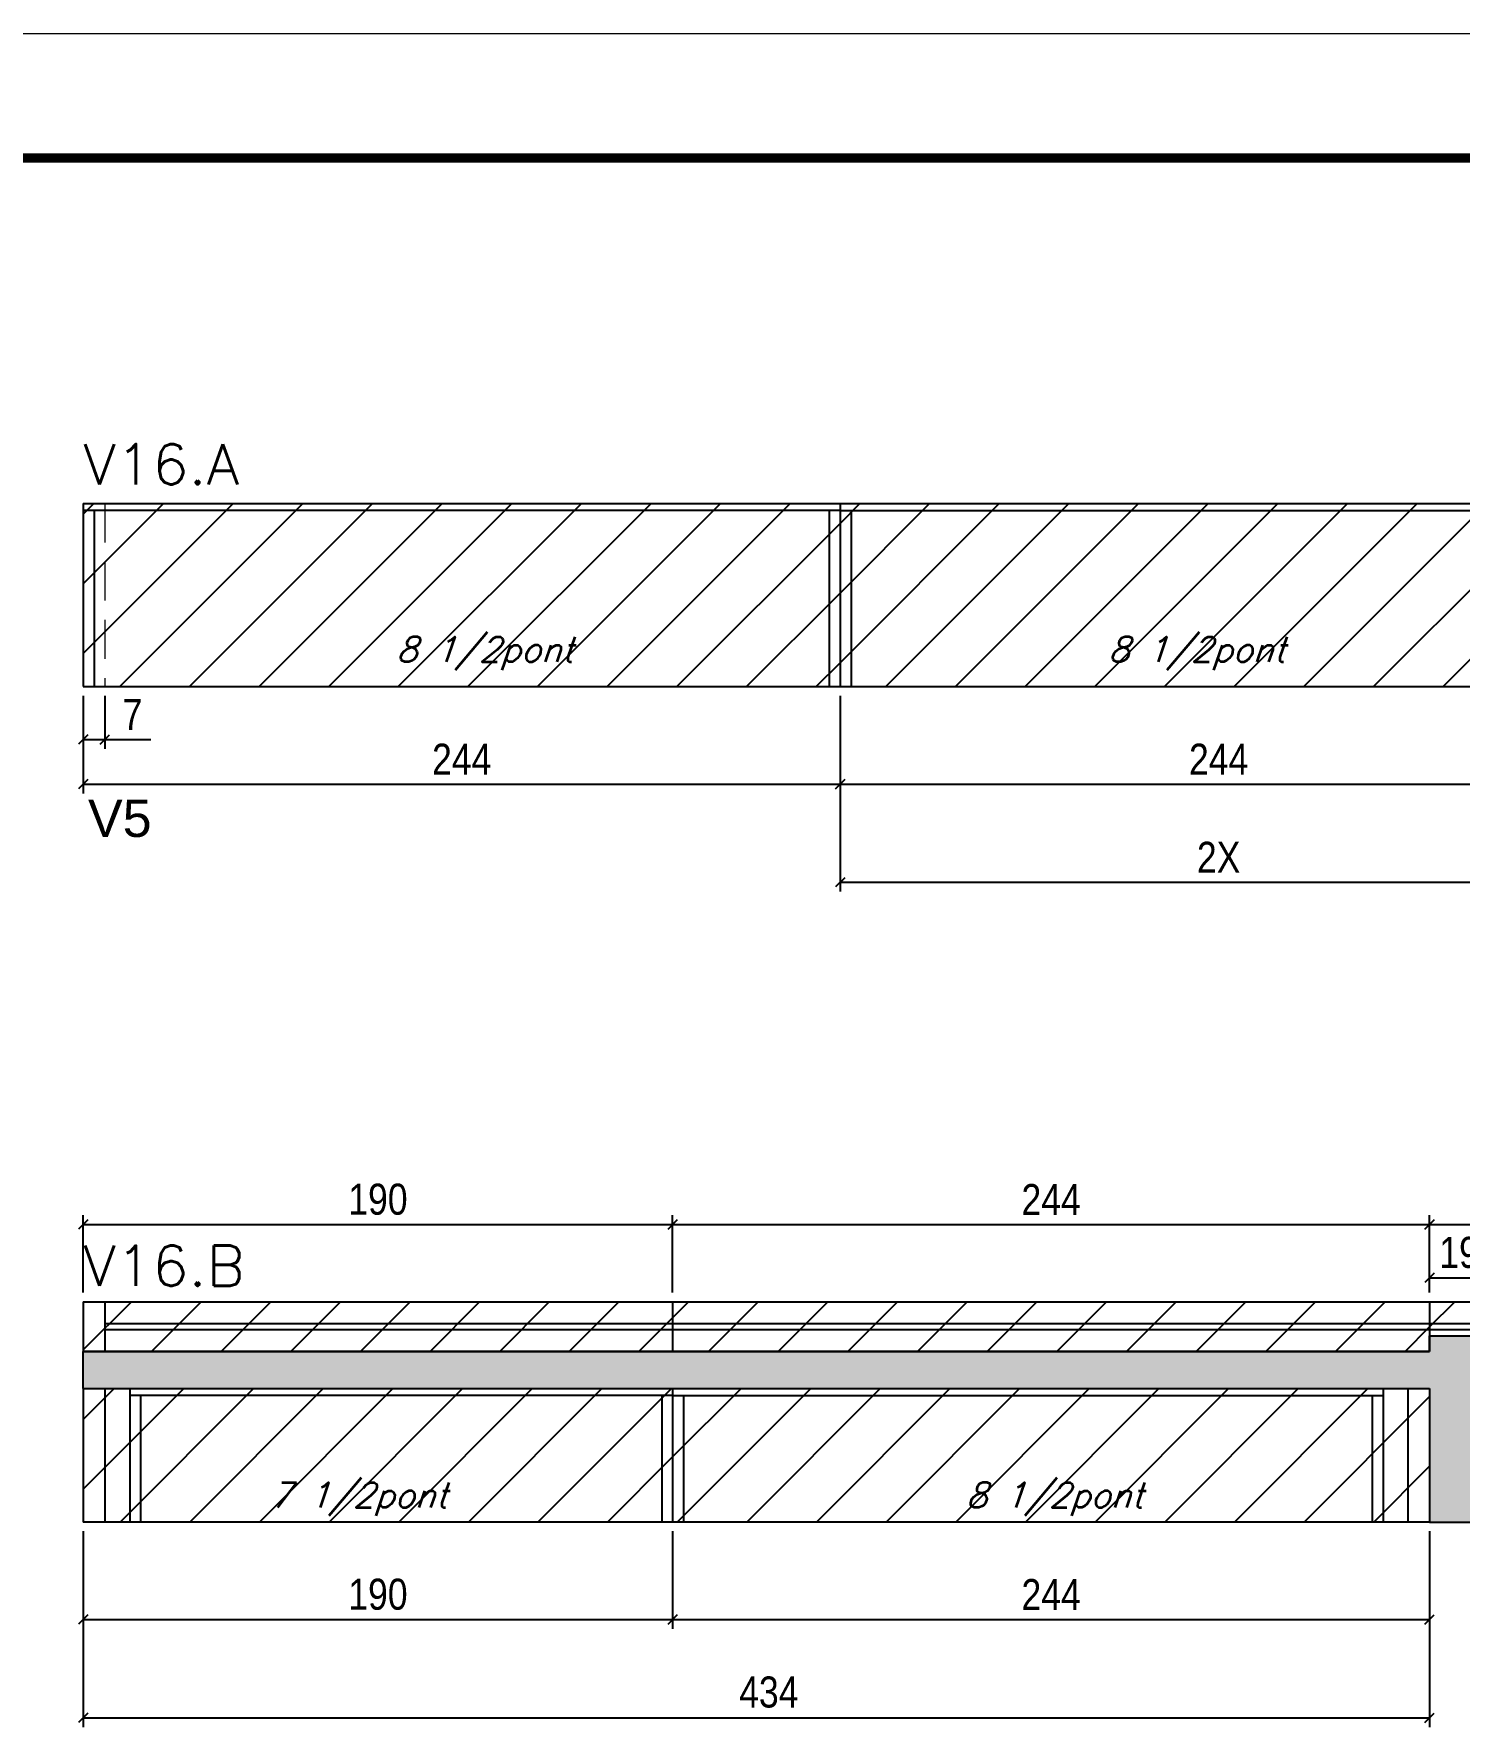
# Model space of a CAD drawing. Extents: x -10448 to -1189, y -11772 to 17235.
# Drawn here: x -6805 to -6346, y 10555 to 11101 of the extents above; entities that cross this region are included whole.
import ezdxf

# ---------------------------------------------------------------- set-up
doc = ezdxf.new("R2010")
doc.units = 0
doc.linetypes.add('DASHED', pattern=[0.75, 0.5, -0.25])
doc.linetypes.add('HIDDEN', pattern=[0.375, 0.25, -0.125])
for name, color, linetype in [('5', 5, 'Continuous'), ('COTA', 241, 'Continuous'), ('Painéis', 200, 'Continuous'), ('Reaproveitamento', 251, 'Continuous'), ('SARR_2.2x7', 40, 'Continuous'), ('SARR_3.5x7', 81, 'Continuous'), ('texto', 7, 'Continuous')]:
    doc.layers.add(name, color=color, linetype=linetype)
for name, color, linetype, lineweight in [('Folhas', 255, 'Continuous', 9), ('Sarr 2.2x7', 40, 'Continuous', 9), ('SARRAFO DE PRESSAO', 251, 'DASHED', 9), ('Texto Seção', 7, 'Continuous', 15)]:
    doc.layers.add(name, color=color, linetype=linetype, lineweight=lineweight)
doc.styles.add('COTA TECNICA', font='techl___.ttf', dxfattribs={"height": 10})
doc.styles.add('REGUA-120', font='ROMANS.shx', dxfattribs={"height": 15})
doc.styles.add('Romans', font='romans.shx')
doc.styles.get("Standard").update_dxf_attribs({"font": 'arial.ttf'})
doc.dimstyles.new('PAINEL', dxfattribs={"dimtxt": 10, "dimasz": 3, "dimexe": 3, "dimexo": 3, "dimgap": 3, "dimtad": 1, "dimdec": 1, "dimzin": 12, "dimdsep": 46, "dimtxsty": 'COTA TECNICA', "dimblk1": 'OBLIQUE', "dimblk2": 'OBLIQUE', "dimsah": 1, "dimcen": 0.9, "dimclrd": 4, "dimclre": 4, "dimclrt": 240, "dimadec": 1, "dimazin": 3, "dimtfac": 1, "dimtdec": 1, "dimtmove": 0, "dimatfit": 3, "dimfxl": 1, "dimtolj": 1, "dimtzin": 12, "dimarcsym": 0})

# ---------------------------------------------------------------- blocks, each defined once
blk = doc.blocks.new('9999999999')
at = {"layer": 'Folhas'}
blk.add_lwpolyline([(98138.98, 34190.21), (99623.98, 34190.21), (99623.98, 35240.21), (98138.98, 35240.21)], close=True, dxfattribs=at)
at = {"layer": 'Folhas', "color": 30, "const_width": 3}
blk.add_lwpolyline([(98213.98, 34230.21), (99583.98, 34230.21), (99583.98, 35200.21), (98213.98, 35200.21)], close=True, dxfattribs=at)
blk = doc.blocks.new('_Oblique')
at = {"color": 0, "linetype": 'ByBlock', "lineweight": -2}
blk.add_line((-0.5, -0.5), (0.5, 0.5), dxfattribs=at)
blk = doc.blocks.new('*D584')
at = {"layer": 'COTA', "color": 4, "linetype": 'ByBlock', "lineweight": -2, "transparency": 16777216}
for p, q in [((-6789.48, 10887.94), (-6789.48, 10856.48)), ((-6545.48, 10887.94), (-6545.48, 10856.48)), ((-6789.48, 10859.48), (-6545.48, 10859.48))]:
    blk.add_line(p, q, dxfattribs=at)
at = {"layer": 'Defpoints', "color": 0, "linetype": 'ByBlock', "transparency": 16777216}
for p in [(-6789.48, 10890.94), (-6545.48, 10890.94), (-6545.48, 10859.48)]:
    blk.add_point(p, dxfattribs=at)
at = {"layer": 'COTA', "color": 4, "linetype": 'ByBlock', "lineweight": -2, "transparency": 16777216, "xscale": 3, "yscale": 3, "zscale": 3, "rotation": 180}
blk.add_blockref('_Oblique', (-6789.48, 10859.48), dxfattribs=at)
at = {"layer": 'COTA', "color": 4, "linetype": 'ByBlock', "lineweight": -2, "transparency": 16777216, "xscale": 3, "yscale": 3, "zscale": 3}
blk.add_blockref('_Oblique', (-6545.48, 10859.48), dxfattribs=at)
at = {"layer": 'COTA', "color": 240, "linetype": 'ByBlock', "transparency": 16777216, "insert": (-6667.48, 10867.55), "char_height": 10, "attachment_point": 5, "style": 'COTA TECNICA'}
blk.add_mtext('\\A1;244', dxfattribs=at)
blk = doc.blocks.new('*D585')
at = {"layer": 'COTA', "color": 4, "linetype": 'ByBlock', "lineweight": -2, "transparency": 16777216}
for p, q in [((-6545.48, 10887.94), (-6545.48, 10856.48)), ((-6301.48, 10887.94), (-6301.48, 10856.48)), ((-6545.48, 10859.48), (-6301.48, 10859.48))]:
    blk.add_line(p, q, dxfattribs=at)
at = {"layer": 'Defpoints', "color": 0, "linetype": 'ByBlock', "transparency": 16777216}
for p in [(-6545.48, 10890.94), (-6301.48, 10890.94), (-6301.48, 10859.48)]:
    blk.add_point(p, dxfattribs=at)
at = {"layer": 'COTA', "color": 4, "linetype": 'ByBlock', "lineweight": -2, "transparency": 16777216, "xscale": 3, "yscale": 3, "zscale": 3, "rotation": 180}
blk.add_blockref('_Oblique', (-6545.48, 10859.48), dxfattribs=at)
at = {"layer": 'COTA', "color": 4, "linetype": 'ByBlock', "lineweight": -2, "transparency": 16777216, "xscale": 3, "yscale": 3, "zscale": 3}
blk.add_blockref('_Oblique', (-6301.48, 10859.48), dxfattribs=at)
at = {"layer": 'COTA', "color": 240, "linetype": 'ByBlock', "transparency": 16777216, "insert": (-6423.48, 10867.55), "char_height": 10, "attachment_point": 5, "style": 'COTA TECNICA'}
blk.add_mtext('\\A1;244', dxfattribs=at)
blk = doc.blocks.new('*D588')
at = {"layer": 'COTA', "color": 4, "linetype": 'ByBlock', "lineweight": -2, "transparency": 16777216}
for p, q in [((-6789.48, 10887.94), (-6789.48, 10870.92)), ((-6782.48, 10887.94), (-6782.48, 10870.92)), ((-6789.48, 10873.92), (-6782.48, 10873.92)), ((-6782.48, 10873.92), (-6767.74, 10873.92))]:
    blk.add_line(p, q, dxfattribs=at)
at = {"layer": 'Defpoints', "color": 0, "linetype": 'ByBlock', "transparency": 16777216}
for p in [(-6789.48, 10890.94), (-6782.48, 10890.94), (-6782.48, 10873.92)]:
    blk.add_point(p, dxfattribs=at)
at = {"layer": 'COTA', "color": 4, "linetype": 'ByBlock', "lineweight": -2, "transparency": 16777216, "xscale": 3, "yscale": 3, "zscale": 3, "rotation": 180}
blk.add_blockref('_Oblique', (-6789.48, 10873.92), dxfattribs=at)
at = {"layer": 'COTA', "color": 4, "linetype": 'ByBlock', "lineweight": -2, "transparency": 16777216, "xscale": 3, "yscale": 3, "zscale": 3}
blk.add_blockref('_Oblique', (-6782.48, 10873.92), dxfattribs=at)
at = {"layer": 'COTA', "color": 240, "linetype": 'ByBlock', "transparency": 16777216, "insert": (-6773.61, 10882), "char_height": 10, "attachment_point": 5, "style": 'COTA TECNICA'}
blk.add_mtext('\\A1;7', dxfattribs=at)
blk = doc.blocks.new('*D590')
at = {"layer": 'COTA', "color": 4, "linetype": 'ByBlock', "lineweight": -2, "transparency": 16777216}
for p, q in [((-6545.48, 10887.94), (-6545.48, 10824.86)), ((-6301.48, 10887.94), (-6301.48, 10824.86)), ((-6545.48, 10827.86), (-6301.48, 10827.86))]:
    blk.add_line(p, q, dxfattribs=at)
at = {"layer": 'Defpoints', "color": 0, "linetype": 'ByBlock', "transparency": 16777216}
for p in [(-6545.48, 10890.94), (-6301.48, 10890.94), (-6301.48, 10827.86)]:
    blk.add_point(p, dxfattribs=at)
at = {"layer": 'COTA', "color": 4, "linetype": 'ByBlock', "lineweight": -2, "transparency": 16777216, "xscale": 3, "yscale": 3, "zscale": 3, "rotation": 180}
blk.add_blockref('_Oblique', (-6545.48, 10827.86), dxfattribs=at)
at = {"layer": 'COTA', "color": 4, "linetype": 'ByBlock', "lineweight": -2, "transparency": 16777216, "xscale": 3, "yscale": 3, "zscale": 3}
blk.add_blockref('_Oblique', (-6301.48, 10827.86), dxfattribs=at)
at = {"layer": 'COTA', "color": 240, "linetype": 'ByBlock', "transparency": 16777216, "insert": (-6423.48, 10835.92), "char_height": 10, "attachment_point": 5, "style": 'COTA TECNICA'}
blk.add_mtext('\\A1;2X', dxfattribs=at)
blk = doc.blocks.new('*D591')
at = {"layer": 'COTA', "color": 4, "linetype": 'ByBlock', "lineweight": -2, "transparency": 16777216}
for p, q in [((-6789.48, 10618.65), (-6789.48, 10587.18)), ((-6599.48, 10618.65), (-6599.48, 10587.18)), ((-6789.48, 10590.18), (-6599.48, 10590.18))]:
    blk.add_line(p, q, dxfattribs=at)
at = {"layer": 'Defpoints', "color": 0, "linetype": 'ByBlock', "transparency": 16777216}
for p in [(-6789.48, 10621.65), (-6599.48, 10621.65), (-6599.48, 10590.18)]:
    blk.add_point(p, dxfattribs=at)
at = {"layer": 'COTA', "color": 4, "linetype": 'ByBlock', "lineweight": -2, "transparency": 16777216, "xscale": 3, "yscale": 3, "zscale": 3, "rotation": 180}
blk.add_blockref('_Oblique', (-6789.48, 10590.18), dxfattribs=at)
at = {"layer": 'COTA', "color": 4, "linetype": 'ByBlock', "lineweight": -2, "transparency": 16777216, "xscale": 3, "yscale": 3, "zscale": 3}
blk.add_blockref('_Oblique', (-6599.48, 10590.18), dxfattribs=at)
at = {"layer": 'COTA', "color": 240, "linetype": 'ByBlock', "transparency": 16777216, "insert": (-6694.48, 10598.31), "char_height": 10, "attachment_point": 5, "style": 'COTA TECNICA'}
blk.add_mtext('\\A1;190', dxfattribs=at)
blk = doc.blocks.new('*D592')
at = {"layer": 'COTA', "color": 4, "linetype": 'ByBlock', "lineweight": -2, "transparency": 16777216}
for p, q in [((-6599.48, 10618.65), (-6599.48, 10587.18)), ((-6355.48, 10618.65), (-6355.48, 10587.18)), ((-6599.48, 10590.18), (-6355.48, 10590.18))]:
    blk.add_line(p, q, dxfattribs=at)
at = {"layer": 'Defpoints', "color": 0, "linetype": 'ByBlock', "transparency": 16777216}
for p in [(-6599.48, 10621.65), (-6355.48, 10621.65), (-6355.48, 10590.18)]:
    blk.add_point(p, dxfattribs=at)
at = {"layer": 'COTA', "color": 4, "linetype": 'ByBlock', "lineweight": -2, "transparency": 16777216, "xscale": 3, "yscale": 3, "zscale": 3, "rotation": 180}
blk.add_blockref('_Oblique', (-6599.48, 10590.18), dxfattribs=at)
at = {"layer": 'COTA', "color": 4, "linetype": 'ByBlock', "lineweight": -2, "transparency": 16777216, "xscale": 3, "yscale": 3, "zscale": 3}
blk.add_blockref('_Oblique', (-6355.48, 10590.18), dxfattribs=at)
at = {"layer": 'COTA', "color": 240, "linetype": 'ByBlock', "transparency": 16777216, "insert": (-6477.48, 10598.26), "char_height": 10, "attachment_point": 5, "style": 'COTA TECNICA'}
blk.add_mtext('\\A1;244', dxfattribs=at)
blk = doc.blocks.new('*D568')
at = {"layer": 'COTA', "color": 4, "linetype": 'ByBlock', "lineweight": -2, "transparency": 16777216}
for p, q in [((-6789.48, 10618.65), (-6789.48, 10555.56)), ((-6355.48, 10618.65), (-6355.48, 10555.56)), ((-6789.48, 10558.56), (-6355.48, 10558.56))]:
    blk.add_line(p, q, dxfattribs=at)
at = {"layer": 'Defpoints', "color": 0, "linetype": 'ByBlock', "transparency": 16777216}
for p in [(-6789.48, 10621.65), (-6355.48, 10621.65), (-6355.48, 10558.56)]:
    blk.add_point(p, dxfattribs=at)
at = {"layer": 'COTA', "color": 4, "linetype": 'ByBlock', "lineweight": -2, "transparency": 16777216, "xscale": 3, "yscale": 3, "zscale": 3, "rotation": 180}
blk.add_blockref('_Oblique', (-6789.48, 10558.56), dxfattribs=at)
at = {"layer": 'COTA', "color": 4, "linetype": 'ByBlock', "lineweight": -2, "transparency": 16777216, "xscale": 3, "yscale": 3, "zscale": 3}
blk.add_blockref('_Oblique', (-6355.48, 10558.56), dxfattribs=at)
at = {"layer": 'COTA', "color": 240, "linetype": 'ByBlock', "transparency": 16777216, "insert": (-6568.48, 10566.78), "char_height": 10, "attachment_point": 5, "style": 'COTA TECNICA'}
blk.add_mtext('\\A1;434', dxfattribs=at)
blk = doc.blocks.new('*D595')
at = {"layer": 'COTA', "color": 4, "linetype": 'ByBlock', "lineweight": -2, "transparency": 16777216}
for p, q in [((-6355.48, 10695.65), (-6355.48, 10720.52)), ((-6355.48, 10717.52), (-6146.48, 10717.52)), ((-6146.48, 10695.65), (-6146.48, 10720.52))]:
    blk.add_line(p, q, dxfattribs=at)
at = {"layer": 'Defpoints', "color": 0, "linetype": 'ByBlock', "transparency": 16777216}
for p in [(-6146.48, 10717.52), (-6355.48, 10692.65), (-6146.48, 10692.65)]:
    blk.add_point(p, dxfattribs=at)
at = {"layer": 'COTA', "color": 4, "linetype": 'ByBlock', "lineweight": -2, "transparency": 16777216, "xscale": 3, "yscale": 3, "zscale": 3, "rotation": 180}
blk.add_blockref('_Oblique', (-6355.48, 10717.52), dxfattribs=at)
at = {"layer": 'COTA', "color": 4, "linetype": 'ByBlock', "lineweight": -2, "transparency": 16777216, "xscale": 3, "yscale": 3, "zscale": 3}
blk.add_blockref('_Oblique', (-6146.48, 10717.52), dxfattribs=at)
at = {"layer": 'COTA', "color": 240, "linetype": 'ByBlock', "transparency": 16777216, "insert": (-6250.98, 10725.65), "char_height": 10, "attachment_point": 5, "style": 'COTA TECNICA'}
blk.add_mtext('\\A1;209', dxfattribs=at)
blk = doc.blocks.new('*D597')
at = {"layer": 'COTA', "color": 4, "linetype": 'ByBlock', "lineweight": -2, "transparency": 16777216}
for p, q in [((-6789.48, 10695.65), (-6789.48, 10720.52)), ((-6789.48, 10717.52), (-6599.48, 10717.52)), ((-6599.48, 10695.65), (-6599.48, 10720.52))]:
    blk.add_line(p, q, dxfattribs=at)
at = {"layer": 'Defpoints', "color": 0, "linetype": 'ByBlock', "transparency": 16777216}
for p in [(-6599.48, 10717.52), (-6789.48, 10692.65), (-6599.48, 10692.65)]:
    blk.add_point(p, dxfattribs=at)
at = {"layer": 'COTA', "color": 4, "linetype": 'ByBlock', "lineweight": -2, "transparency": 16777216, "xscale": 3, "yscale": 3, "zscale": 3, "rotation": 180}
blk.add_blockref('_Oblique', (-6789.48, 10717.52), dxfattribs=at)
at = {"layer": 'COTA', "color": 4, "linetype": 'ByBlock', "lineweight": -2, "transparency": 16777216, "xscale": 3, "yscale": 3, "zscale": 3}
blk.add_blockref('_Oblique', (-6599.48, 10717.52), dxfattribs=at)
at = {"layer": 'COTA', "color": 240, "linetype": 'ByBlock', "transparency": 16777216, "insert": (-6694.48, 10725.65), "char_height": 10, "attachment_point": 5, "style": 'COTA TECNICA'}
blk.add_mtext('\\A1;190', dxfattribs=at)
blk = doc.blocks.new('*D570')
at = {"layer": 'COTA', "color": 4, "linetype": 'ByBlock', "lineweight": -2, "transparency": 16777216}
for p, q in [((-6599.48, 10695.65), (-6599.48, 10720.52)), ((-6599.48, 10717.52), (-6355.48, 10717.52)), ((-6355.48, 10695.65), (-6355.48, 10720.52))]:
    blk.add_line(p, q, dxfattribs=at)
at = {"layer": 'Defpoints', "color": 0, "linetype": 'ByBlock', "transparency": 16777216}
for p in [(-6355.48, 10717.52), (-6599.48, 10692.65), (-6355.48, 10692.65)]:
    blk.add_point(p, dxfattribs=at)
at = {"layer": 'COTA', "color": 4, "linetype": 'ByBlock', "lineweight": -2, "transparency": 16777216, "xscale": 3, "yscale": 3, "zscale": 3, "rotation": 180}
blk.add_blockref('_Oblique', (-6599.48, 10717.52), dxfattribs=at)
at = {"layer": 'COTA', "color": 4, "linetype": 'ByBlock', "lineweight": -2, "transparency": 16777216, "xscale": 3, "yscale": 3, "zscale": 3}
blk.add_blockref('_Oblique', (-6355.48, 10717.52), dxfattribs=at)
at = {"layer": 'COTA', "color": 240, "linetype": 'ByBlock', "transparency": 16777216, "insert": (-6477.48, 10725.6), "char_height": 10, "attachment_point": 5, "style": 'COTA TECNICA'}
blk.add_mtext('\\A1;244', dxfattribs=at)
blk = doc.blocks.new('*D583')
at = {"layer": 'COTA', "color": 4, "linetype": 'ByBlock', "lineweight": -2, "transparency": 16777216}
for p, q in [((-6355.48, 10695.65), (-6355.48, 10703.41)), ((-6355.48, 10700.41), (-6336.48, 10700.41)), ((-6336.48, 10684.65), (-6336.48, 10703.41))]:
    blk.add_line(p, q, dxfattribs=at)
at = {"layer": 'Defpoints', "color": 0, "linetype": 'ByBlock', "transparency": 16777216}
for p in [(-6336.48, 10700.41), (-6355.48, 10692.65), (-6336.48, 10681.65)]:
    blk.add_point(p, dxfattribs=at)
at = {"layer": 'COTA', "color": 4, "linetype": 'ByBlock', "lineweight": -2, "transparency": 16777216, "xscale": 3, "yscale": 3, "zscale": 3, "rotation": 180}
blk.add_blockref('_Oblique', (-6355.48, 10700.41), dxfattribs=at)
at = {"layer": 'COTA', "color": 4, "linetype": 'ByBlock', "lineweight": -2, "transparency": 16777216, "xscale": 3, "yscale": 3, "zscale": 3}
blk.add_blockref('_Oblique', (-6336.48, 10700.41), dxfattribs=at)
at = {"layer": 'COTA', "color": 240, "linetype": 'ByBlock', "transparency": 16777216, "insert": (-6345.98, 10708.5), "char_height": 10, "attachment_point": 5, "style": 'COTA TECNICA'}
blk.add_mtext('\\A1;19', dxfattribs=at)

msp = doc.modelspace()

# ---------------------------------------------------------------- hatches: boundary and pattern name
at = {"layer": 'COTA', "linetype": 'ByBlock'}
h = msp.add_hatch(dxfattribs=at)
h.set_pattern_fill('AR-CONC', color=256, scale=0.03)
h.set_pattern_definition([(50, (-136277.7827, -14950.252), (5.46554007, -0.47817257), [0.5715, -6.2865]), (355, (-136277.7827, -14950.252), (-1.05730264, 5.73170536), [0.4572, -5.02921753]), (100.4514447, (-136277.327, -14950.292), (4.40823741, 5.25353256), [0.48570026, -5.34270734]), (46.1842, (-136277.783, -14948.728), (8.13237123, -1.26126984), [0.85725, -9.42975]), (96.6355576, (-136277.105, -14948.833), (7.122124, 7.42278374), [0.7285507, -8.01406824]), (351.184151, (-136277.783, -14948.728), (7.122124, 7.42278374), [0.685799, -7.54379196]), (21, (-136277.0207, -14949.109), (4.54843174, -3.06795595), [0.5715, -6.2865]), (326, (-136277.0207, -14949.109), (1.85406085, 5.52563898), [0.4572, -5.0292]), (71.451445, (-136276.6417, -14949.365), (6.40249258, 2.45768307), [0.48570026, -5.34269813]), (37.5, (-136277.7827, -14950.2522), (0.092658098, 2.536651166), [0, -4.96824, 0, -5.1054, 0, -5.04825]), (7.5, (-136277.7827, -14950.2522), (2.004589875, 3.005417245), [0, -2.91084, 0, -4.85394, 0, -1.92405]), (327.5, (-136279.482, -14950.2522), (4.067717855, -0.17186232), [0, -1.905, 0, -5.9436, 0, -7.8867]), (317.5, (-136280.244, -14950.2522), (4.44387544, 0.76279473), [0, -2.4765, 0, -3.94716, 0, -5.6007])])
h.paths.add_polyline_path([(-6355.48, 10621.65), (-6336.48, 10621.65), (-6336.48, 10664.65), (-5902.48, 10664.65), (-5902.48, 10676.65), (-6336.48, 10676.65), (-6336.48, 10681.65), (-6355.48, 10681.65), (-6355.48, 10676.65), (-6789.48, 10676.65), (-6789.48, 10664.65), (-6355.48, 10664.65)])
at = {"layer": 'Reaproveitamento'}
h = msp.add_hatch(dxfattribs=at)
h.set_pattern_fill('ANSI31', color=256, scale=5)
h.paths.add_polyline_path([(-6545.48, 10890.94), (-6545.48, 10949.94), (-6789.48, 10949.94), (-6789.48, 10890.94)])
h = msp.add_hatch(dxfattribs=at)
h.set_pattern_fill('ANSI31', color=256, scale=5)
h.paths.add_polyline_path([(-6545.48, 10949.94), (-6545.48, 10890.94), (-6301.48, 10890.94), (-6301.48, 10949.94)])
h = msp.add_hatch(dxfattribs=at)
h.set_pattern_fill('ANSI31', color=256, scale=5)
h.paths.add_polyline_path([(-6789.48, 10692.65), (-6789.48, 10676.65), (-6599.48, 10676.65), (-6599.48, 10692.65)])
h = msp.add_hatch(dxfattribs=at)
h.set_pattern_fill('ANSI31', color=256, scale=5)
h.paths.add_polyline_path([(-6599.48, 10692.65), (-6599.48, 10676.65), (-6355.48, 10676.65), (-6355.48, 10681.65), (-6355.48, 10692.65)])
h = msp.add_hatch(dxfattribs=at)
h.set_pattern_fill('ANSI31', color=256, scale=5)
h.paths.add_polyline_path([(-6355.48, 10692.65), (-6355.48, 10681.65), (-6336.48, 10681.65), (-6336.48, 10676.65), (-6146.48, 10676.65), (-6146.48, 10692.65)])
h = msp.add_hatch(dxfattribs=at)
h.set_pattern_fill('ANSI31', color=256, scale=5)
h.paths.add_polyline_path([(-6599.48, 10621.65), (-6599.48, 10664.65), (-6789.48, 10664.65), (-6789.48, 10621.65)])
h = msp.add_hatch(dxfattribs=at)
h.set_pattern_fill('ANSI31', color=256, scale=5)
h.paths.add_polyline_path([(-6599.48, 10664.65), (-6599.48, 10621.65), (-6355.48, 10621.65), (-6355.48, 10664.65)])

# ---------------------------------------------------------------- linework, layer by layer
at = {"layer": 'COTA', "linetype": 'ByBlock'}
for p, q in [((-6789.48, 10664.65), (-6789.48, 10676.65)), ((-6789.48, 10676.65), (-6355.48, 10676.65)), ((-6355.48, 10621.65), (-6336.48, 10621.65))]:
    msp.add_line(p, q, dxfattribs=at)
at = {"layer": 'Painéis'}
for p, q in [((-6789.48, 10949.94), (-6086.48, 10949.94)), ((-6789.48, 10949.94), (-6789.48, 10890.94)), ((-6545.48, 10949.94), (-6545.48, 10890.94)), ((-6789.48, 10890.94), (-6086.48, 10890.94)), ((-6789.48, 10692.65), (-5902.48, 10692.65)), ((-6789.48, 10692.65), (-6789.48, 10676.65)), ((-6599.48, 10692.65), (-6599.48, 10676.65)), ((-6355.48, 10692.65), (-6355.48, 10676.65)), ((-6355.48, 10676.65), (-6789.48, 10676.65)), ((-6789.48, 10664.65), (-6355.48, 10664.65)), ((-6789.48, 10664.65), (-6789.48, 10621.65)), ((-6599.48, 10664.65), (-6599.48, 10621.65)), ((-6355.48, 10664.65), (-6355.48, 10621.65)), ((-6355.48, 10621.65), (-6789.48, 10621.65))]:
    msp.add_line(p, q, dxfattribs=at)
at = {"layer": 'Painéis', "linetype": 'ByBlock'}
for p, q in [((-6355.48, 10676.65), (-6355.48, 10681.65)), ((-6355.48, 10681.65), (-6336.48, 10681.65))]:
    msp.add_line(p, q, dxfattribs=at)
at = {"layer": 'Sarr 2.2x7', "linetype": 'HIDDEN', "ltscale": 50}
msp.add_line((-6782.48, 10949.94), (-6782.48, 10890.94), dxfattribs=at)
at = {"layer": 'SARR_2.2x7', "linetype": 'Continuous'}
for p, q in [((-6545.48, 10947.74), (-6789.48, 10947.74)), ((-6545.48, 10947.74), (-6301.48, 10947.74)), ((-6782.48, 10692.65), (-6782.48, 10676.65)), ((-6782.48, 10685.65), (-6599.48, 10685.65)), ((-6599.48, 10685.65), (-6146.48, 10685.65)), ((-6599.48, 10683.65), (-6782.48, 10683.65)), ((-6146.48, 10683.65), (-6599.48, 10683.65)), ((-6782.48, 10664.65), (-6782.48, 10621.65)), ((-6599.48, 10662.45), (-6774.48, 10662.45)), ((-6599.48, 10662.45), (-6370.48, 10662.45)), ((-6362.48, 10664.65), (-6362.48, 10621.65))]:
    msp.add_line(p, q, dxfattribs=at)
at = {"layer": 'SARR_3.5x7'}
for p, q in [((-6789.48, 10949.94), (-6789.48, 10890.94)), ((-6785.98, 10947.74), (-6785.98, 10890.94)), ((-6548.98, 10947.74), (-6548.98, 10890.94)), ((-6541.98, 10947.74), (-6541.98, 10890.94)), ((-6774.48, 10664.65), (-6774.48, 10621.65)), ((-6770.98, 10662.45), (-6770.98, 10621.65)), ((-6602.98, 10662.45), (-6602.98, 10621.65)), ((-6595.98, 10662.45), (-6595.98, 10621.65)), ((-6373.98, 10662.45), (-6373.98, 10621.65)), ((-6370.48, 10664.65), (-6370.48, 10621.65))]:
    msp.add_line(p, q, dxfattribs=at)

# ---------------------------------------------------------------- block references
at = {"layer": 'SARRAFO DE PRESSAO', "color": 6, "linetype": 'ByBlock'}
msp.add_blockref('9999999999', (-105403.76, -24138.85), dxfattribs=at)

# ---------------------------------------------------------------- texts
at = {"layer": '5', "linetype": 'Continuous'}
msp.add_text('V5', height=12, rotation=0, dxfattribs=at).set_placement((-6787.95, 10842.49))
at = {"layer": 'texto', "color": 2, "char_height": 8, "attachment_point": 5, "style": 'Romans'}
for s, insert in [('{\\Q19;\\C256;8 1/2pont}', (-6659.98, 10901.61)), ('{\\Q19;\\C256;8 1/2pont}', (-6430.51, 10901.61)), ('{\\Q19;\\C256;7 1/2pont}', (-6700.64, 10629.02)), ('{\\Q19;\\C256;8 1/2pont}', (-6476.32, 10629.02))]:
    msp.add_mtext(s, dxfattribs=dict(at, insert=insert))
at = {"layer": 'Texto Seção', "style": 'REGUA-120', "width": 1.05}
for s, p in [('V16.A', (-6789.48, 10956.13)), ('V16.B', (-6789.48, 10697.74))]:
    msp.add_text(s, height=13, dxfattribs=at).set_placement(p)

# ---------------------------------------------------------------- dimensions: what is measured, and where the dimension line sits
at = {"layer": 'COTA', "linetype": 'ByBlock'}
for base, p1, p2, picture, middle in [((-6545.48, 10859.48), (-6789.48, 10890.94), (-6545.48, 10890.94), '*D584', (-6667.48, 10867.55)), ((-6782.48, 10873.92), (-6789.48, 10890.94), (-6782.48, 10890.94), '*D588', (-6773.61, 10882)), ((-6599.48, 10717.52), (-6789.48, 10692.65), (-6599.48, 10692.65), '*D597', (-6694.48, 10725.65)), ((-6355.48, 10717.52), (-6599.48, 10692.65), (-6355.48, 10692.65), '*D570', (-6477.48, 10725.6)), ((-6146.48, 10717.52), (-6355.48, 10692.65), (-6146.48, 10692.65), '*D595', (-6250.98, 10725.65)), ((-6336.48, 10700.41), (-6355.48, 10692.65), (-6336.48, 10681.65), '*D583', (-6345.98, 10708.5)), ((-6599.48, 10590.18), (-6789.48, 10621.65), (-6599.48, 10621.65), '*D591', (-6694.48, 10598.31))]:
    dim = msp.add_linear_dim(base=base, p1=p1, p2=p2, dimstyle='PAINEL', dxfattribs=at)
    dim.commit()
    dim.dimension.update_dxf_attribs({"geometry": picture, "text_midpoint": middle})
for base, p1, p2, picture, middle in [((-6301.48, 10859.48), (-6545.48, 10890.94), (-6301.48, 10890.94), '*D585', (-6423.48, 10867.55)), ((-6355.48, 10590.18), (-6599.48, 10621.65), (-6355.48, 10621.65), '*D592', (-6477.48, 10598.26))]:
    dim = msp.add_linear_dim(base=base, p1=p1, p2=p2, dimstyle='PAINEL', override={"dimtmove": 1}, dxfattribs=at)
    dim.commit()
    dim.dimension.update_dxf_attribs({"geometry": picture, "text_midpoint": middle})
dim = msp.add_linear_dim(base=(-6301.48, 10827.86), p1=(-6545.48, 10890.94), p2=(-6301.48, 10890.94), text='2X', dimstyle='PAINEL', dxfattribs=at)
dim.commit()
dim.dimension.update_dxf_attribs({"geometry": '*D590', "text_midpoint": (-6423.48, 10835.92)})
dim = msp.add_linear_dim(base=(-6355.48, 10558.56), p1=(-6789.48, 10621.65), p2=(-6355.48, 10621.65), dimstyle='PAINEL', dxfattribs=at)
dim.commit()
dim.dimension.update_dxf_attribs({"geometry": '*D568', "text_midpoint": (-6568.48, 10558.56), "dimtype": 160})

doc.saveas('drawing.dxf')
